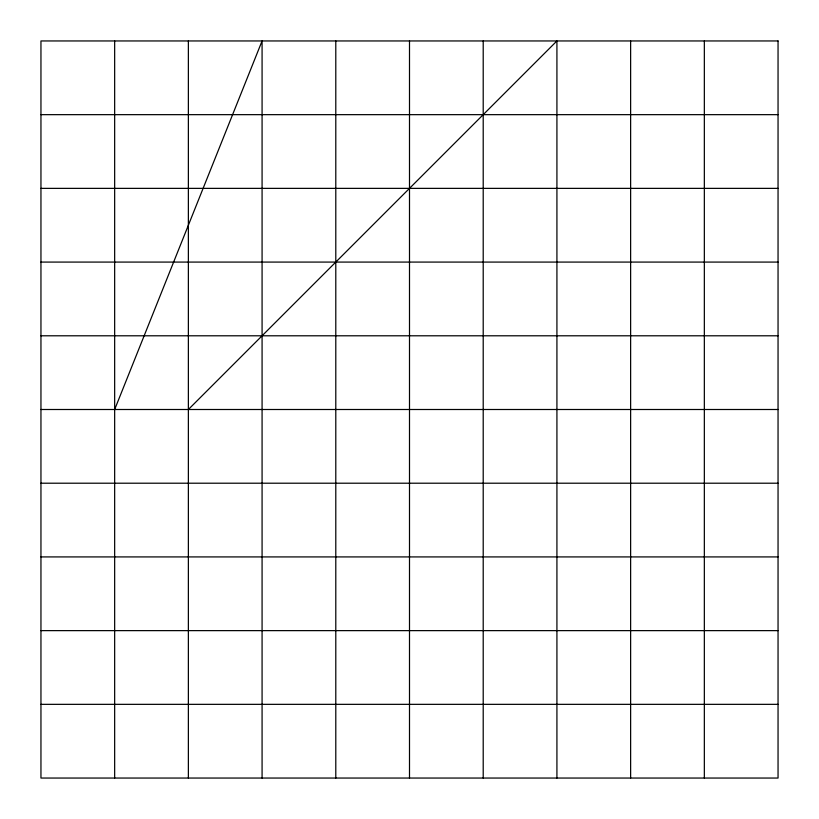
<?xml version="1.0" encoding="UTF-8"?>
<svg xmlns="http://www.w3.org/2000/svg" width="819" height="819" viewBox="0 0 819 819"><rect width="100%" height="100%" fill="white"/><g stroke="black" fill="none" stroke-linecap="round" stroke-linejoin="round"><path stroke-width="1.23" d="M114.66 409.5L262.08 40.95L262.08 778.05M188.37 409.5L556.92 40.95L556.92 778.05M40.95 114.66L778.05 114.66M40.95 188.37L778.05 188.37M40.95 262.08L778.05 262.08M40.95 335.79L778.05 335.79M40.95 409.5L778.05 409.5M40.95 483.21L778.05 483.21M40.95 556.92L778.05 556.92M40.95 630.63L778.05 630.63M40.95 704.34L778.05 704.34M704.34 40.95L704.34 778.05M630.63 40.95L630.63 778.05M483.21 40.95L483.21 778.05M409.5 40.95L409.5 778.05M335.79 40.95L335.79 778.05M188.37 40.95L188.37 778.05M114.66 40.95L114.66 778.05M778.05 40.95L40.95 40.95L40.95 778.05L778.05 778.05L778.05 40.95"/></g></svg>
